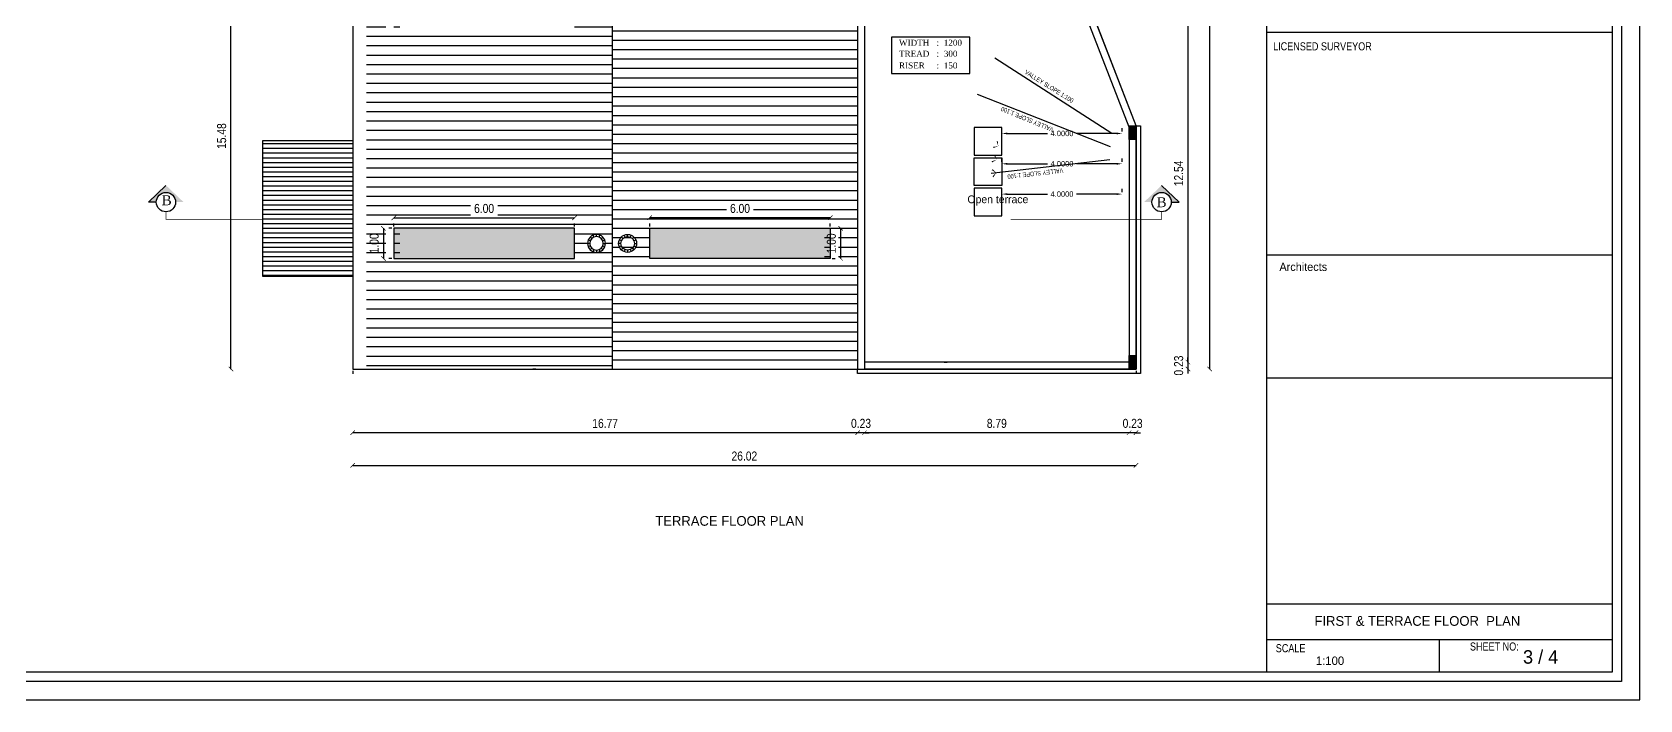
# Model space of a CAD drawing. Header units: metres. Extents: x 1422408 to 2267285, y 4015 to 80428.
# Drawn here: x 2267161.7 to 2267215.1, y 4025.8 to 4047.9 of the extents above; entities that cross this region are included whole.
import ezdxf

# ---------------------------------------------------------------- set-up
doc = ezdxf.new("R2010")
doc.units = ezdxf.units.M
doc.header["$LTSCALE"] = 3.5
doc.header["$MEASUREMENT"] = 0
doc.linetypes.add('DASHDOTX2', pattern=[2, 1, -0.5, 0, -0.5])
doc.linetypes.add('DOT2', pattern=[0.125, 0, -0.125])
doc.layers.get('0').update_dxf_attribs({"linetype": 'CONTINUOUS'})
doc.layers.get('DEFPOINTS').update_dxf_attribs({"linetype": 'CONTINUOUS'})
for name, color, linetype in [('BLK_1_FLR_2_ROOF_AREA', 54, 'CONTINUOUS'), ('BOX', 8, 'CONTINUOUS'), ('centre', 8, 'DASHDOTX2'), ('CLINE', 250, 'DASHDOTX2'), ('COLUMN', 2, 'CONTINUOUS'), ('DIM', 41, 'CONTINUOUS'), ('FURN', 35, 'CONTINUOUS'), ('GD', 12, 'CONTINUOUS'), ('HAT', 15, 'CONTINUOUS'), ('HATCH', 15, 'CONTINUOUS'), ('ID', 3, 'CONTINUOUS'), ('RCCFOUNDATION', 250, 'CONTINUOUS'), ('SOLAR_WATER_HEATER', 1, 'CONTINUOUS'), ('TEXT', 4, 'CONTINUOUS'), ('TEXT1', 7, 'CONTINUOUS'), ('TITLE', 7, 'CONTINUOUS'), ('TURBOVENT', 16, 'CONTINUOUS'), ('WALL', 125, 'CONTINUOUS')]:
    doc.layers.add(name, color=color, linetype=linetype)
doc.styles.add('A', font='arial.ttf', dxfattribs={"width": 0.9, "height": 7.5})
doc.styles.add('DM', font='arial.ttf', dxfattribs={"width": 0.7, "height": 200})
doc.styles.add('GD', font='romantic.ttf')
doc.styles.add('ID', font='GOTHIC.TTF', dxfattribs={"width": 0.85})
doc.styles.add('J2', font='swissel.ttf', dxfattribs={"height": 4.75})
doc.styles.add('RM', font='dutcheb.ttf', dxfattribs={"width": 0.7, "height": 450})
doc.dimstyles.new('1-100-ID', dxfattribs={"dimtxt": 0.3, "dimasz": 0.15, "dimexe": 0.1, "dimexo": 0.06, "dimgap": 0.15, "dimtad": 1, "dimzin": 3, "dimdsep": 46, "dimtxsty": 'ID', "dimblk": 'ARCHTICK', "dimcen": 0, "dimclrd": 252, "dimclre": 252, "dimclrt": 3, "dimadec": 0, "dimazin": 0, "dimtfac": 1, "dimtix": 1, "dimtmove": 2, "dimatfit": 3, "dimldrblk": 'OPEN90', "dimfxl": 0, "dimtolj": 1, "dimtzin": 0, "dimarcsym": 0})
doc.dimstyles.get("Standard").update_dxf_attribs({"dimtxt": 0.18, "dimasz": 0.18, "dimexe": 0.18, "dimexo": 0.0625, "dimgap": 0.09, "dimtad": 0, "dimtih": 1, "dimtoh": 1, "dimdec": 4, "dimzin": 0, "dimdsep": 46, "dimtxsty": 'Standard', "dimcen": 0.09, "dimadec": 0, "dimazin": 0, "dimtfac": 1, "dimtdec": 4, "dimtofl": 0, "dimtmove": 0, "dimatfit": 3, "dimfxl": 1, "dimtolj": 1, "dimtzin": 0, "dimarcsym": 0})

# ---------------------------------------------------------------- blocks, each defined once
blk = doc.blocks.new('_ArchTick')
at = {"color": 0, "linetype": 'ByBlock', "const_width": 0.15}
blk.add_lwpolyline([(-0.5, -0.5), (0.5, 0.5)], dxfattribs=at)
blk = doc.blocks.new('*D284')
at = {"layer": 'DEFPOINTS', "color": 0, "ltscale": 400, "transparency": 16777216}
for p in [(2267168.299, 4052.231), (2267172.573, 4052.231), (2267178.487, 4036.756)]:
    blk.add_point(p, dxfattribs=at)
at = {"layer": 'ID', "color": 252, "linetype": 'DOT2', "lineweight": -2, "ltscale": 400, "transparency": 16777216}
for p, q in [((2267172.513, 4052.231), (2267168.199, 4052.231)), ((2267178.427, 4036.756), (2267168.199, 4036.756))]:
    blk.add_line(p, q, dxfattribs=at)
at = {"layer": 'ID', "color": 252, "lineweight": -2, "ltscale": 400, "transparency": 16777216}
blk.add_line((2267168.299, 4036.756), (2267168.299, 4052.231), dxfattribs=at)
at = {"layer": 'ID', "color": 252, "lineweight": -2, "ltscale": 400, "transparency": 16777216, "xscale": 0.15, "yscale": 0.15, "zscale": 0.15}
for p, rotation in [((2267168.299, 4052.231), 90), ((2267168.299, 4036.756), 270)]:
    blk.add_blockref('_ArchTick', p, dxfattribs=dict(at, rotation=rotation))
at = {"layer": 'ID', "color": 3, "ltscale": 400, "transparency": 16777216, "insert": (2267167.991, 4044.494), "char_height": 0.3, "attachment_point": 5, "rotation": 90, "style": 'ID'}
blk.add_mtext('\\A1;15.48', dxfattribs=at)
blk = doc.blocks.new('_Open90')
at = {"color": 0, "linetype": 'ByBlock', "lineweight": -2}
for p, q in [((0, 0), (-1, 0)), ((-0.5, 0.5), (0, 0)), ((0, 0), (-0.5, -0.5))]:
    blk.add_line(p, q, dxfattribs=at)
blk = doc.blocks.new('*D292')
at = {"layer": 'DEFPOINTS', "color": 0, "ltscale": 400, "transparency": 16777216}
for p in [(2267196.552, 4049.521), (2267191.934, 4036.986), (2267200.087, 4036.986)]:
    blk.add_point(p, dxfattribs=at)
at = {"layer": 'ID', "color": 252, "linetype": 'DOT2', "lineweight": -2, "ltscale": 400, "transparency": 16777216}
for p, q in [((2267196.612, 4049.521), (2267200.187, 4049.521)), ((2267191.994, 4036.986), (2267200.187, 4036.986))]:
    blk.add_line(p, q, dxfattribs=at)
at = {"layer": 'ID', "color": 252, "lineweight": -2, "ltscale": 400, "transparency": 16777216}
blk.add_line((2267200.087, 4049.521), (2267200.087, 4036.986), dxfattribs=at)
at = {"layer": 'ID', "color": 252, "lineweight": -2, "ltscale": 400, "transparency": 16777216, "xscale": 0.15, "yscale": 0.15, "zscale": 0.15}
for p, rotation in [((2267200.087, 4049.521), 90), ((2267200.087, 4036.986), 270)]:
    blk.add_blockref('_ArchTick', p, dxfattribs=dict(at, rotation=rotation))
at = {"layer": 'ID', "color": 3, "ltscale": 400, "transparency": 16777216, "insert": (2267199.78, 4043.254), "char_height": 0.3, "attachment_point": 5, "rotation": 90, "style": 'ID'}
blk.add_mtext('\\A1;12.54', dxfattribs=at)
blk = doc.blocks.new('*D293')
at = {"layer": 'DEFPOINTS', "color": 0, "ltscale": 400, "transparency": 16777216}
for p in [(2267191.934, 4036.986), (2267191.934, 4036.756), (2267200.087, 4036.756)]:
    blk.add_point(p, dxfattribs=at)
at = {"layer": 'ID', "color": 252, "linetype": 'DOT2', "lineweight": -2, "ltscale": 400, "transparency": 16777216}
for p, q in [((2267191.994, 4036.986), (2267200.187, 4036.986)), ((2267191.994, 4036.756), (2267200.187, 4036.756))]:
    blk.add_line(p, q, dxfattribs=at)
at = {"layer": 'ID', "color": 252, "lineweight": -2, "ltscale": 400, "transparency": 16777216}
for p, q in [((2267200.087, 4036.986), (2267200.087, 4037.136)), ((2267200.087, 4036.986), (2267200.087, 4036.756)), ((2267200.087, 4036.756), (2267200.087, 4036.606))]:
    blk.add_line(p, q, dxfattribs=at)
at = {"layer": 'ID', "color": 252, "lineweight": -2, "ltscale": 400, "transparency": 16777216, "xscale": 0.15, "yscale": 0.15, "zscale": 0.15}
for p, rotation in [((2267200.087, 4036.986), 270), ((2267200.087, 4036.756), 90)]:
    blk.add_blockref('_ArchTick', p, dxfattribs=dict(at, rotation=rotation))
at = {"layer": 'ID', "color": 3, "ltscale": 400, "transparency": 16777216, "insert": (2267199.78, 4036.871), "char_height": 0.3, "attachment_point": 5, "rotation": 90, "style": 'ID'}
blk.add_mtext('\\A1;0.23', dxfattribs=at)
blk = doc.blocks.new('*D294')
at = {"layer": 'DEFPOINTS', "color": 0, "ltscale": 400, "transparency": 16777216}
for p in [(2267189.142, 4068.156), (2267200.811, 4068.156), (2267189.142, 4036.756)]:
    blk.add_point(p, dxfattribs=at)
at = {"layer": 'ID', "color": 252, "linetype": 'DOT2', "lineweight": -2, "ltscale": 400, "transparency": 16777216}
for p, q in [((2267189.202, 4068.156), (2267200.911, 4068.156)), ((2267189.202, 4036.756), (2267200.911, 4036.756))]:
    blk.add_line(p, q, dxfattribs=at)
at = {"layer": 'ID', "color": 252, "lineweight": -2, "ltscale": 400, "transparency": 16777216}
blk.add_line((2267200.811, 4036.756), (2267200.811, 4068.156), dxfattribs=at)
at = {"layer": 'ID', "color": 252, "lineweight": -2, "ltscale": 400, "transparency": 16777216, "xscale": 0.15, "yscale": 0.15, "zscale": 0.15}
for p, rotation in [((2267200.811, 4068.156), 90), ((2267200.811, 4036.756), 270)]:
    blk.add_blockref('_ArchTick', p, dxfattribs=dict(at, rotation=rotation))
at = {"layer": 'ID', "color": 3, "ltscale": 400, "transparency": 16777216, "insert": (2267200.503, 4052.456), "char_height": 0.3, "attachment_point": 5, "rotation": 90, "style": 'ID'}
blk.add_mtext('\\A1;31.40', dxfattribs=at)
blk = doc.blocks.new('*D295')
at = {"layer": 'DEFPOINTS', "color": 0, "ltscale": 400, "transparency": 16777216}
for p in [(2267198.134, 4037.206), (2267198.364, 4037.206), (2267198.134, 4034.641)]:
    blk.add_point(p, dxfattribs=at)
at = {"layer": 'ID', "color": 252, "linetype": 'DOT2', "lineweight": -2, "ltscale": 400, "transparency": 16777216}
for p, q in [((2267198.134, 4037.146), (2267198.134, 4034.541)), ((2267198.364, 4037.146), (2267198.364, 4034.541))]:
    blk.add_line(p, q, dxfattribs=at)
at = {"layer": 'ID', "color": 252, "lineweight": -2, "ltscale": 400, "transparency": 16777216}
for p, q in [((2267198.134, 4034.641), (2267197.984, 4034.641)), ((2267198.364, 4034.641), (2267198.134, 4034.641)), ((2267198.364, 4034.641), (2267198.514, 4034.641))]:
    blk.add_line(p, q, dxfattribs=at)
at = {"layer": 'ID', "color": 252, "lineweight": -2, "ltscale": 400, "transparency": 16777216, "xscale": 0.15, "yscale": 0.15, "zscale": 0.15}
blk.add_blockref('_ArchTick', (2267198.134, 4034.641), dxfattribs=at)
at = {"layer": 'ID', "color": 252, "lineweight": -2, "ltscale": 400, "transparency": 16777216, "xscale": 0.15, "yscale": 0.15, "zscale": 0.15, "rotation": 180}
blk.add_blockref('_ArchTick', (2267198.364, 4034.641), dxfattribs=at)
at = {"layer": 'ID', "color": 3, "ltscale": 400, "transparency": 16777216, "insert": (2267198.249, 4034.949), "char_height": 0.3, "attachment_point": 5, "style": 'ID'}
blk.add_mtext('\\A1;0.23', dxfattribs=at)
blk = doc.blocks.new('*D296')
at = {"layer": 'DEFPOINTS', "color": 0, "ltscale": 400, "transparency": 16777216}
for p in [(2267189.343, 4037.544), (2267198.134, 4037.206), (2267189.343, 4034.641)]:
    blk.add_point(p, dxfattribs=at)
at = {"layer": 'ID', "color": 252, "linetype": 'DOT2', "lineweight": -2, "ltscale": 400, "transparency": 16777216}
for p, q in [((2267189.343, 4037.484), (2267189.343, 4034.541)), ((2267198.134, 4037.146), (2267198.134, 4034.541))]:
    blk.add_line(p, q, dxfattribs=at)
at = {"layer": 'ID', "color": 252, "lineweight": -2, "ltscale": 400, "transparency": 16777216}
blk.add_line((2267198.134, 4034.641), (2267189.343, 4034.641), dxfattribs=at)
at = {"layer": 'ID', "color": 252, "lineweight": -2, "ltscale": 400, "transparency": 16777216, "xscale": 0.15, "yscale": 0.15, "zscale": 0.15, "rotation": 180}
blk.add_blockref('_ArchTick', (2267189.343, 4034.641), dxfattribs=at)
at = {"layer": 'ID', "color": 252, "lineweight": -2, "ltscale": 400, "transparency": 16777216, "xscale": 0.15, "yscale": 0.15, "zscale": 0.15}
blk.add_blockref('_ArchTick', (2267198.134, 4034.641), dxfattribs=at)
at = {"layer": 'ID', "color": 3, "ltscale": 400, "transparency": 16777216, "insert": (2267193.738, 4034.949), "char_height": 0.3, "attachment_point": 5, "style": 'ID'}
blk.add_mtext('\\A1;8.79', dxfattribs=at)
blk = doc.blocks.new('*D297')
at = {"layer": 'DEFPOINTS', "color": 0, "ltscale": 400, "transparency": 16777216}
for p in [(2267172.343, 4038.508), (2267189.113, 4037.684), (2267172.343, 4034.641)]:
    blk.add_point(p, dxfattribs=at)
at = {"layer": 'ID', "color": 252, "linetype": 'DOT2', "lineweight": -2, "ltscale": 400, "transparency": 16777216}
for p, q in [((2267172.343, 4038.448), (2267172.343, 4034.541)), ((2267189.113, 4037.624), (2267189.113, 4034.541))]:
    blk.add_line(p, q, dxfattribs=at)
at = {"layer": 'ID', "color": 252, "lineweight": -2, "ltscale": 400, "transparency": 16777216}
blk.add_line((2267189.113, 4034.641), (2267172.343, 4034.641), dxfattribs=at)
at = {"layer": 'ID', "color": 252, "lineweight": -2, "ltscale": 400, "transparency": 16777216, "xscale": 0.15, "yscale": 0.15, "zscale": 0.15, "rotation": 180}
blk.add_blockref('_ArchTick', (2267172.343, 4034.641), dxfattribs=at)
at = {"layer": 'ID', "color": 252, "lineweight": -2, "ltscale": 400, "transparency": 16777216, "xscale": 0.15, "yscale": 0.15, "zscale": 0.15}
blk.add_blockref('_ArchTick', (2267189.113, 4034.641), dxfattribs=at)
at = {"layer": 'ID', "color": 3, "ltscale": 400, "transparency": 16777216, "insert": (2267180.728, 4034.949), "char_height": 0.3, "attachment_point": 5, "style": 'ID'}
blk.add_mtext('\\A1;16.77', dxfattribs=at)
blk = doc.blocks.new('*D262')
at = {"layer": 'DEFPOINTS', "color": 0, "ltscale": 400, "transparency": 16777216}
for p in [(2267189.113, 4037.544), (2267189.343, 4037.544), (2267189.113, 4034.641)]:
    blk.add_point(p, dxfattribs=at)
at = {"layer": 'ID', "color": 252, "linetype": 'DOT2', "lineweight": -2, "ltscale": 400, "transparency": 16777216}
for p, q in [((2267189.113, 4037.484), (2267189.113, 4034.541)), ((2267189.343, 4037.484), (2267189.343, 4034.541))]:
    blk.add_line(p, q, dxfattribs=at)
at = {"layer": 'ID', "color": 252, "lineweight": -2, "ltscale": 400, "transparency": 16777216}
for p, q in [((2267189.113, 4034.641), (2267188.963, 4034.641)), ((2267189.343, 4034.641), (2267189.113, 4034.641)), ((2267189.343, 4034.641), (2267189.493, 4034.641))]:
    blk.add_line(p, q, dxfattribs=at)
at = {"layer": 'ID', "color": 252, "lineweight": -2, "ltscale": 400, "transparency": 16777216, "xscale": 0.15, "yscale": 0.15, "zscale": 0.15}
blk.add_blockref('_ArchTick', (2267189.113, 4034.641), dxfattribs=at)
at = {"layer": 'ID', "color": 252, "lineweight": -2, "ltscale": 400, "transparency": 16777216, "xscale": 0.15, "yscale": 0.15, "zscale": 0.15, "rotation": 180}
blk.add_blockref('_ArchTick', (2267189.343, 4034.641), dxfattribs=at)
at = {"layer": 'ID', "color": 3, "ltscale": 400, "transparency": 16777216, "insert": (2267189.228, 4034.949), "char_height": 0.3, "attachment_point": 5, "style": 'ID'}
blk.add_mtext('\\A1;0.23', dxfattribs=at)
blk = doc.blocks.new('TB1')
at = {"layer": 'CLINE', "color": 233}
for p, q in [((-225, 0), (-298, 0)), ((-159, 159), (-210, 210)), ((0, 225), (0, 298)), ((159, 159), (210, 210)), ((225, 0), (298, 0)), ((-159, -159), (-210, -210)), ((0, -225), (0, -298)), ((159, -159), (210, -210))]:
    blk.add_line(p, q, dxfattribs=at)
at = {"layer": 'CLINE', "color": 250}
for p, q in [((-208, 86), (-275, 114)), ((-86, 208), (-114, 275)), ((86, 208), (114, 275)), ((208, 86), (275, 114)), ((-208, -86), (-275, -114)), ((-86, -208), (-114, -275)), ((86, -208), (114, -275)), ((208, -86), (275, -114))]:
    blk.add_line(p, q, dxfattribs=at)
at = {"layer": 'CLINE', "color": 233, "linetype": 'ByBlock', "ltscale": 0.25}
blk.add_circle((0, 0), 298, dxfattribs=at)
at = {"layer": 'WALL', "color": 252}
blk.add_circle((0, 0), 225, dxfattribs=at)
blk = doc.blocks.new('*D269')
at = {"layer": 'DEFPOINTS', "color": 0, "transparency": 16777216}
for p in [(2267173.708, 4041.43), (2267173.365, 4040.43), (2267173.708, 4040.43)]:
    blk.add_point(p, dxfattribs=at)
at = {"layer": 'GD', "color": 252, "linetype": 'DOT2', "lineweight": -2, "transparency": 16777216}
for p, q in [((2267173.648, 4041.43), (2267173.265, 4041.43)), ((2267173.648, 4040.43), (2267173.265, 4040.43))]:
    blk.add_line(p, q, dxfattribs=at)
at = {"layer": 'GD', "color": 252, "lineweight": -2, "transparency": 16777216}
blk.add_line((2267173.365, 4041.43), (2267173.365, 4040.43), dxfattribs=at)
at = {"layer": 'GD', "color": 252, "lineweight": -2, "transparency": 16777216, "xscale": 0.15, "yscale": 0.15, "zscale": 0.15}
for p, rotation in [((2267173.365, 4041.43), 90), ((2267173.365, 4040.43), 270)]:
    blk.add_blockref('_ArchTick', p, dxfattribs=dict(at, rotation=rotation))
at = {"layer": 'GD', "color": 3, "transparency": 16777216, "insert": (2267173.058, 4040.93), "char_height": 0.3, "attachment_point": 5, "rotation": 90, "style": 'ID'}
blk.add_mtext('\\A1;1.00', dxfattribs=at)
blk = doc.blocks.new('*D270')
at = {"layer": 'DEFPOINTS', "color": 0, "transparency": 16777216}
for p in [(2267179.708, 4041.781), (2267173.708, 4041.43), (2267179.708, 4041.43)]:
    blk.add_point(p, dxfattribs=at)
at = {"layer": 'GD', "color": 252, "linetype": 'DOT2', "lineweight": -2, "transparency": 16777216}
for p, q in [((2267173.708, 4041.49), (2267173.708, 4041.881)), ((2267179.708, 4041.49), (2267179.708, 4041.881))]:
    blk.add_line(p, q, dxfattribs=at)
at = {"layer": 'GD', "color": 252, "lineweight": -2, "transparency": 16777216}
blk.add_line((2267173.708, 4041.781), (2267179.708, 4041.781), dxfattribs=at)
at = {"layer": 'GD', "color": 252, "lineweight": -2, "transparency": 16777216, "xscale": 0.15, "yscale": 0.15, "zscale": 0.15, "rotation": 180}
blk.add_blockref('_ArchTick', (2267173.708, 4041.781), dxfattribs=at)
at = {"layer": 'GD', "color": 252, "lineweight": -2, "transparency": 16777216, "xscale": 0.15, "yscale": 0.15, "zscale": 0.15}
blk.add_blockref('_ArchTick', (2267179.708, 4041.781), dxfattribs=at)
at = {"layer": 'GD', "color": 3, "transparency": 16777216, "insert": (2267176.708, 4042.088), "char_height": 0.3, "attachment_point": 5, "style": 'ID'}
blk.add_mtext('\\A1;6.00', dxfattribs=at)
blk = doc.blocks.new('*D276')
at = {"layer": 'DEFPOINTS', "color": 0, "transparency": 16777216}
for p in [(2267188.208, 4041.43), (2267188.208, 4040.43), (2267188.55, 4040.43)]:
    blk.add_point(p, dxfattribs=at)
at = {"layer": 'GD', "color": 252, "linetype": 'DOT2', "lineweight": -2, "transparency": 16777216}
for p, q in [((2267188.268, 4041.43), (2267188.65, 4041.43)), ((2267188.268, 4040.43), (2267188.65, 4040.43))]:
    blk.add_line(p, q, dxfattribs=at)
at = {"layer": 'GD', "color": 252, "lineweight": -2, "transparency": 16777216}
blk.add_line((2267188.55, 4041.43), (2267188.55, 4040.43), dxfattribs=at)
at = {"layer": 'GD', "color": 252, "lineweight": -2, "transparency": 16777216, "xscale": 0.15, "yscale": 0.15, "zscale": 0.15}
for p, rotation in [((2267188.55, 4041.43), 90), ((2267188.55, 4040.43), 270)]:
    blk.add_blockref('_ArchTick', p, dxfattribs=dict(at, rotation=rotation))
at = {"layer": 'GD', "color": 3, "transparency": 16777216, "insert": (2267188.243, 4040.93), "char_height": 0.3, "attachment_point": 5, "rotation": 90, "style": 'ID'}
blk.add_mtext('\\A1;1.00', dxfattribs=at)
blk = doc.blocks.new('*D277')
at = {"layer": 'DEFPOINTS', "color": 0, "transparency": 16777216}
for p in [(2267182.208, 4041.781), (2267182.208, 4041.43), (2267188.208, 4041.43)]:
    blk.add_point(p, dxfattribs=at)
at = {"layer": 'GD', "color": 252, "linetype": 'DOT2', "lineweight": -2, "transparency": 16777216}
for p, q in [((2267182.208, 4041.49), (2267182.208, 4041.881)), ((2267188.208, 4041.49), (2267188.208, 4041.881))]:
    blk.add_line(p, q, dxfattribs=at)
at = {"layer": 'GD', "color": 252, "lineweight": -2, "transparency": 16777216}
blk.add_line((2267188.208, 4041.781), (2267182.208, 4041.781), dxfattribs=at)
at = {"layer": 'GD', "color": 252, "lineweight": -2, "transparency": 16777216, "xscale": 0.15, "yscale": 0.15, "zscale": 0.15, "rotation": 180}
blk.add_blockref('_ArchTick', (2267182.208, 4041.781), dxfattribs=at)
at = {"layer": 'GD', "color": 252, "lineweight": -2, "transparency": 16777216, "xscale": 0.15, "yscale": 0.15, "zscale": 0.15}
blk.add_blockref('_ArchTick', (2267188.208, 4041.781), dxfattribs=at)
at = {"layer": 'GD', "color": 3, "transparency": 16777216, "insert": (2267185.208, 4042.088), "char_height": 0.3, "attachment_point": 5, "style": 'ID'}
blk.add_mtext('\\A1;6.00', dxfattribs=at)
blk = doc.blocks.new('ARROW2')
at = {"layer": 'FURN'}
for points in [[(0, 0, 0, 1.41, 0), (-4, 4, 1.41, 1.41, 0)], [(0, 0, 0, 1.41, 0), (4, 4, 1.41, 1.41, 0)]]:
    blk.add_lwpolyline(points, format="xyseb", dxfattribs=at)
blk = doc.blocks.new('*D172')
at = {"layer": 'DEFPOINTS', "color": 0, "ltscale": 400, "transparency": 16777216}
for p in [(2267172.343, 4036.756), (2267198.364, 4036.756), (2267198.364, 4033.556)]:
    blk.add_point(p, dxfattribs=at)
at = {"layer": 'ID', "color": 252, "linetype": 'DOT2', "lineweight": -2, "ltscale": 400, "transparency": 16777216}
for p, q in [((2267172.343, 4036.696), (2267172.343, 4033.456)), ((2267198.364, 4036.696), (2267198.364, 4033.456))]:
    blk.add_line(p, q, dxfattribs=at)
at = {"layer": 'ID', "color": 252, "lineweight": -2, "ltscale": 400, "transparency": 16777216}
blk.add_line((2267172.343, 4033.556), (2267198.364, 4033.556), dxfattribs=at)
at = {"layer": 'ID', "color": 252, "lineweight": -2, "ltscale": 400, "transparency": 16777216, "xscale": 0.15, "yscale": 0.15, "zscale": 0.15, "rotation": 180}
blk.add_blockref('_ArchTick', (2267172.343, 4033.556), dxfattribs=at)
at = {"layer": 'ID', "color": 252, "lineweight": -2, "ltscale": 400, "transparency": 16777216, "xscale": 0.15, "yscale": 0.15, "zscale": 0.15}
blk.add_blockref('_ArchTick', (2267198.364, 4033.556), dxfattribs=at)
at = {"layer": 'ID', "color": 3, "ltscale": 400, "transparency": 16777216, "insert": (2267185.353, 4033.863), "char_height": 0.3, "attachment_point": 5, "style": 'ID'}
blk.add_mtext('\\A1;26.02', dxfattribs=at)
blk = doc.blocks.new('*D303')
at = {"layer": 'DEFPOINTS', "color": 0, "transparency": 16777216}
for p in [(2267193.904, 4044.581), (2267197.904, 4044.581), (2267197.904, 4044.581)]:
    blk.add_point(p, dxfattribs=at)
at = {"layer": 'SOLAR_WATER_HEATER', "color": 0, "lineweight": -2, "transparency": 16777216}
for p, q in [((2267193.904, 4044.643), (2267193.904, 4044.761)), ((2267197.904, 4044.643), (2267197.904, 4044.761)), ((2267194.084, 4044.581), (2267195.424, 4044.581)), ((2267197.724, 4044.581), (2267196.384, 4044.581))]:
    blk.add_line(p, q, dxfattribs=at)
at = {"layer": 'SOLAR_WATER_HEATER', "color": 0, "transparency": 16777216}
for points in [[(2267194.084, 4044.611), (2267194.084, 4044.551), (2267193.904, 4044.581)], [(2267197.724, 4044.611), (2267197.724, 4044.551), (2267197.904, 4044.581)]]:
    blk.add_solid(points, dxfattribs=at)
at = {"layer": 'SOLAR_WATER_HEATER', "color": 0, "transparency": 16777216, "insert": (2267195.904, 4044.581), "char_height": 0.18, "attachment_point": 5}
blk.add_mtext('\\A1;4.0000', dxfattribs=at)
blk = doc.blocks.new('*D304')
at = {"layer": 'DEFPOINTS', "color": 0, "transparency": 16777216}
for p in [(2267193.904, 4043.574), (2267197.904, 4043.574), (2267197.904, 4043.574)]:
    blk.add_point(p, dxfattribs=at)
at = {"layer": 'SOLAR_WATER_HEATER', "color": 0, "lineweight": -2, "transparency": 16777216}
for p, q in [((2267193.904, 4043.636), (2267193.904, 4043.754)), ((2267197.904, 4043.636), (2267197.904, 4043.754)), ((2267194.084, 4043.574), (2267195.424, 4043.574)), ((2267197.724, 4043.574), (2267196.384, 4043.574))]:
    blk.add_line(p, q, dxfattribs=at)
at = {"layer": 'SOLAR_WATER_HEATER', "color": 0, "transparency": 16777216}
for points in [[(2267194.084, 4043.604), (2267194.084, 4043.544), (2267193.904, 4043.574)], [(2267197.724, 4043.604), (2267197.724, 4043.544), (2267197.904, 4043.574)]]:
    blk.add_solid(points, dxfattribs=at)
at = {"layer": 'SOLAR_WATER_HEATER', "color": 0, "transparency": 16777216, "insert": (2267195.904, 4043.574), "char_height": 0.18, "attachment_point": 5}
blk.add_mtext('\\A1;4.0000', dxfattribs=at)
blk = doc.blocks.new('*D305')
at = {"layer": 'DEFPOINTS', "color": 0, "transparency": 16777216}
for p in [(2267193.904, 4042.567), (2267197.904, 4042.567), (2267197.904, 4042.567)]:
    blk.add_point(p, dxfattribs=at)
at = {"layer": 'SOLAR_WATER_HEATER', "color": 0, "lineweight": -2, "transparency": 16777216}
for p, q in [((2267193.904, 4042.63), (2267193.904, 4042.747)), ((2267194.084, 4042.567), (2267195.424, 4042.567)), ((2267197.724, 4042.567), (2267196.384, 4042.567)), ((2267197.904, 4042.63), (2267197.904, 4042.747))]:
    blk.add_line(p, q, dxfattribs=at)
at = {"layer": 'SOLAR_WATER_HEATER', "color": 0, "transparency": 16777216}
for points in [[(2267194.084, 4042.597), (2267194.084, 4042.537), (2267193.904, 4042.567)], [(2267197.724, 4042.597), (2267197.724, 4042.537), (2267197.904, 4042.567)]]:
    blk.add_solid(points, dxfattribs=at)
at = {"layer": 'SOLAR_WATER_HEATER', "color": 0, "transparency": 16777216, "insert": (2267195.904, 4042.567), "char_height": 0.18, "attachment_point": 5}
blk.add_mtext('\\A1;4.0000', dxfattribs=at)

msp = doc.modelspace()

# ---------------------------------------------------------------- hatches: boundary and pattern name
at = {"layer": 'COLUMN', "ltscale": 400}
h = msp.add_hatch(color=254, dxfattribs=at)
h.dxf.hatch_style = 1
h.paths.add_polyline_path([(2267198.36356, 4044.38112), (2267198.13356, 4044.38112), (2267198.13356, 4044.83112), (2267198.36356, 4044.83112)])
h = msp.add_hatch(color=254, dxfattribs=at)
h.dxf.hatch_style = 1
h.paths.add_polyline_path([(2267198.36356, 4036.75644), (2267198.13356, 4036.75644), (2267198.13356, 4037.20644), (2267198.36356, 4037.20644)])
at = {"layer": 'DIM'}
for points in [[(2267166.46114, 4042.3012, 0.41421356), (2267166.14032, 4042.62202, 0.41421356), (2267165.8195, 4042.3012), (2267165.5566, 4042.3012), (2267166.14032, 4042.85721), (2267166.72404, 4042.3012)], [(2267198.89295, 4042.3012, -0.41421356), (2267199.21377, 4042.62202, -0.41421356), (2267199.53459, 4042.3012), (2267199.79749, 4042.3012), (2267199.21377, 4042.85721), (2267198.63005, 4042.3012)]]:
    msp.add_hatch(color=2, dxfattribs=at).paths.add_polyline_path(points)
at = {"layer": 'HATCH', "ltscale": 25}
h = msp.add_hatch(dxfattribs=at)
h.set_pattern_fill('ANSI31', color=250, scale=2.5, angle=135, style=0)
h.set_pattern_definition([(180, (2265990.9992, 3969.55805), (-1e-16, -0.3125), [])])
h.paths.add_polyline_path([(2267188.20792, 4056.88112), (2267188.20792, 4055.88112), (2267182.20792, 4055.88112), (2267182.20792, 4056.88112)], flags=16)
h.paths.add_polyline_path([(2267182.20792, 4063.48212), (2267182.20792, 4064.48212), (2267188.20792, 4064.48212), (2267188.20792, 4063.48212)], flags=16)
edge = h.paths.add_edge_path(flags=16)
edge.add_arc((2267181.47521, 4056.38112), 0.29766, 0, 360)
edge = h.paths.add_edge_path(flags=16)
edge.add_arc((2267181.47521, 4056.38112), 0.225, 0, 360)
edge = h.paths.add_edge_path(flags=16)
edge.add_arc((2267181.47521, 4063.98212), 0.29766, 0, 360)
edge = h.paths.add_edge_path(flags=16)
edge.add_arc((2267181.47521, 4063.98212), 0.225, 0, 360)
h.paths.add_polyline_path([(2267188.20792, 4049.03112), (2267188.20792, 4048.03112), (2267182.20792, 4048.03112), (2267182.20792, 4049.03112)], flags=16)
edge = h.paths.add_edge_path(flags=16)
edge.add_arc((2267181.47521, 4048.53112), 0.29766, 0, 360)
edge = h.paths.add_edge_path(flags=16)
edge.add_arc((2267181.47521, 4048.53112), 0.225, 0, 360)
h.paths.add_polyline_path([(2267188.20792, 4041.43012), (2267188.20792, 4040.43012), (2267182.20792, 4040.43012), (2267182.20792, 4041.43012)], flags=16)
edge = h.paths.add_edge_path(flags=16)
edge.add_arc((2267181.47521, 4040.93012), 0.29766, 0, 360)
edge = h.paths.add_edge_path(flags=16)
edge.add_arc((2267181.47521, 4040.93012), 0.225, 0, 360)
h.paths.add_polyline_path([(2267188.99965, 4054.50408), (2267189.11292, 4054.50408), (2267189.11292, 4054.19402), (2267188.99965, 4054.19402)], flags=16)
h.paths.add_polyline_path([(2267188.01037, 4040.49256), (2267188.01037, 4041.36769), (2267188.47546, 4041.36769), (2267188.47546, 4040.49256)], flags=16)
h.paths.add_polyline_path([(2267184.7571, 4042.32094), (2267185.65875, 4042.32094), (2267185.65875, 4041.85585), (2267184.7571, 4041.85585)], flags=16)
h.paths.add_polyline_path([(2267188.01037, 4048.09356), (2267188.01037, 4048.96869), (2267188.47546, 4048.96869), (2267188.47546, 4048.09356)], flags=16)
h.paths.add_polyline_path([(2267184.7571, 4049.92194), (2267185.65875, 4049.92194), (2267185.65875, 4049.45685), (2267184.7571, 4049.45685)], flags=16)
h.paths.add_polyline_path([(2267188.01037, 4055.94356), (2267188.01037, 4056.81869), (2267188.47546, 4056.81869), (2267188.47546, 4055.94356)], flags=16)
h.paths.add_polyline_path([(2267184.7571, 4057.77194), (2267185.65875, 4057.77194), (2267185.65875, 4057.30685), (2267184.7571, 4057.30685)], flags=16)
h.paths.add_polyline_path([(2267188.01037, 4063.54456), (2267188.01037, 4064.41969), (2267188.47546, 4064.41969), (2267188.47546, 4063.54456)], flags=16)
h.paths.add_polyline_path([(2267184.7571, 4065.37294), (2267185.65875, 4065.37294), (2267185.65875, 4064.90785), (2267184.7571, 4064.90785)], flags=16)
h.paths.add_polyline_path([(2267189.11292, 4036.75612), (2267189.11292, 4056.71112), (2267189.34292, 4056.71112), (2267189.34292, 4068.15612), (2267180.95792, 4068.15612), (2267180.95792, 4036.75612)])
h = msp.add_hatch(dxfattribs=at)
h.set_pattern_fill('ANSI31', color=250, scale=2.5, angle=135)
h.set_pattern_definition([(180, (0, 0), (-1e-16, -0.3125), [])])
h.paths.add_polyline_path([(2267172.57292, 4060.02987), (2267180.95792, 4060.02987), (2267180.95792, 4036.75612), (2267172.80292, 4036.75612), (2267172.80292, 4049.52112), (2267172.80292, 4052.68112), (2267172.57292, 4052.68112)])
h.paths.add_polyline_path([(2267173.70792, 4056.88112), (2267173.70792, 4055.88112), (2267179.70792, 4055.88112), (2267179.70792, 4056.88112)], flags=16)
edge = h.paths.add_edge_path(flags=16)
edge.add_arc((2267180.44064, 4056.38112), 0.29766, 180, 360)
edge.add_arc((2267180.44064, 4056.38112), 0.29766, 0, 180)
edge = h.paths.add_edge_path(flags=0)
edge.add_arc((2267180.44064, 4056.38112), 0.225, 180, 360)
edge.add_arc((2267180.44064, 4056.38112), 0.225, 0, 180)
h.paths.add_polyline_path([(2267173.70792, 4049.03112), (2267173.70792, 4048.03112), (2267179.70792, 4048.03112), (2267179.70792, 4049.03112)], flags=16)
edge = h.paths.add_edge_path(flags=16)
edge.add_arc((2267180.44064, 4048.53112), 0.29766, 180, 360)
edge.add_arc((2267180.44064, 4048.53112), 0.29766, 0, 180)
edge = h.paths.add_edge_path(flags=0)
edge.add_arc((2267180.44064, 4048.53112), 0.225, 180, 360)
edge.add_arc((2267180.44064, 4048.53112), 0.225, 0, 180)
h.paths.add_polyline_path([(2267173.70792, 4041.43012), (2267173.70792, 4040.43012), (2267179.70792, 4040.43012), (2267179.70792, 4041.43012)], flags=16)
edge = h.paths.add_edge_path(flags=16)
edge.add_arc((2267180.44064, 4040.93012), 0.29766, 180, 360)
edge.add_arc((2267180.44064, 4040.93012), 0.29766, 0, 180)
edge = h.paths.add_edge_path(flags=0)
edge.add_arc((2267180.44064, 4040.93012), 0.225, 180, 360)
edge.add_arc((2267180.44064, 4040.93012), 0.225, 0, 180)
h.paths.add_polyline_path([(2267172.91619, 4054.50408), (2267172.45965, 4054.50408), (2267172.45965, 4054.19402), (2267172.91619, 4054.19402)])
h.paths.add_polyline_path([(2267173.90548, 4040.49256), (2267173.90548, 4041.36769), (2267173.44038, 4041.36769), (2267173.44038, 4040.49256)], flags=16)
h.paths.add_polyline_path([(2267177.15875, 4042.32094), (2267176.2571, 4042.32094), (2267176.2571, 4041.85585), (2267177.15875, 4041.85585)], flags=16)
h.paths.add_polyline_path([(2267173.90548, 4048.09356), (2267173.90548, 4048.96869), (2267173.44038, 4048.96869), (2267173.44038, 4048.09356)], flags=16)
h.paths.add_polyline_path([(2267177.15875, 4049.92194), (2267176.2571, 4049.92194), (2267176.2571, 4049.45685), (2267177.15875, 4049.45685)], flags=16)
h.paths.add_polyline_path([(2267173.90548, 4055.94356), (2267173.90548, 4056.81869), (2267173.44038, 4056.81869), (2267173.44038, 4055.94356)], flags=16)
h.paths.add_polyline_path([(2267177.15875, 4057.77194), (2267176.2571, 4057.77194), (2267176.2571, 4057.30685), (2267177.15875, 4057.30685)], flags=16)
h = msp.add_hatch(dxfattribs=at)
h.set_pattern_fill('ANSI31', color=250, scale=1.25, angle=135, style=0)
h.set_pattern_definition([(180, (2266038.2313, 3969.55805), (0, -0.15625), [])])
h.paths.add_polyline_path([(2267172.34292, 4044.33614), (2267169.34292, 4044.33614), (2267169.34292, 4039.83614), (2267172.34292, 4039.83614)])
at = {"layer": 'WALL', "ltscale": 400}
h = msp.add_hatch(dxfattribs=at)
h.set_pattern_fill('DOTS', color=1, scale=0.9, style=0)
h.set_pattern_definition([(0, (2265990.9992, 3946.50605), (0.028125, 0.05625), [0, -0.05625])])
h.paths.add_polyline_path([(2267179.70792, 4041.43012), (2267173.70792, 4041.43012), (2267173.70792, 4040.43012), (2267179.70792, 4040.43012)])
h = msp.add_hatch(dxfattribs=at)
h.set_pattern_fill('DOTS', color=1, scale=0.9, style=0)
h.set_pattern_definition([(180, (2268370.91664, 3946.50605), (-0.028125, 0.05625), [0, -0.05625])])
h.paths.add_polyline_path([(2267182.20792, 4041.43012), (2267188.20792, 4041.43012), (2267188.20792, 4040.43012), (2267182.20792, 4040.43012)])

# ---------------------------------------------------------------- linework, layer by layer
at = {"layer": 'BLK_1_FLR_2_ROOF_AREA'}
msp.add_lwpolyline([(2267172.34292, 4036.75644), (2267198.36356, 4036.75644), (2267198.36356, 4044.83112), (2267194.5414, 4054.71144), (2267189.34292, 4054.71144), (2267189.34859, 4068.15644), (2267164.34292, 4068.15644), (2267164.34292, 4056.95973), (2267166.18373, 4052.23144), (2267172.34292, 4052.23144)], close=True, dxfattribs=at)
at = {"layer": 'BOX'}
msp.add_lwpolyline([(2267190.23482, 4046.57373), (2267192.84383, 4046.57373), (2267192.84383, 4047.77976), (2267190.23482, 4047.77976)], close=True, dxfattribs=at)
at = {"layer": 'centre', "color": 2, "ltscale": 0.125, "const_width": 0.02}
for points in [[(2267166.14032, 4041.98038), (2267166.14032, 4041.73261), (2267171.15691, 4041.73261), (2267171.15691, 4041.73261)], [(2267199.21377, 4041.98038), (2267199.21377, 4041.73261), (2267194.19718, 4041.73261), (2267194.19718, 4041.73261)]]:
    msp.add_lwpolyline(points, dxfattribs=at)
at = {"layer": 'COLUMN', "ltscale": 400}
for points in [[(2267198.13356, 4044.83112), (2267198.36356, 4044.83112), (2267198.36356, 4044.38112), (2267198.13356, 4044.38112)], [(2267198.13356, 4037.20644), (2267198.36356, 4037.20644), (2267198.36356, 4036.75644), (2267198.13356, 4036.75644)]]:
    msp.add_lwpolyline(points, close=True, dxfattribs=at)
at = {"layer": 'DIM', "color": 8}
for p, q in [((2267193.6751, 4047.09261), (2267197.55754, 4044.5962)), ((2267193.09031, 4045.88973), (2267197.5006, 4044.14869)), ((2267193.5494, 4043.26585), (2267197.48703, 4043.71527))]:
    msp.add_line(p, q, dxfattribs=at)
at = {"layer": 'DIM', "color": 2}
for p, q in [((2267166.14032, 4042.85721), (2267165.55813, 4042.3012)), ((2267199.21377, 4042.85721), (2267199.79596, 4042.3012)), ((2267165.8195, 4042.3012), (2267165.55813, 4042.3012)), ((2267199.53459, 4042.3012), (2267199.79596, 4042.3012))]:
    msp.add_line(p, q, dxfattribs=at)
for centre in [(2267166.14032, 4042.3012), (2267199.21377, 4042.3012)]:
    msp.add_circle(centre, 0.32082, dxfattribs=at)
at = {"layer": 'HAT'}
msp.add_lwpolyline([(2267215.09777, 4082.19618), (2267117.75233, 4082.19618), (2267117.75233, 4025.76618), (2267215.09777, 4025.76618)], close=True, dxfattribs=at)
at = {"layer": 'HATCH', "color": 250, "ltscale": 25}
msp.add_lwpolyline([(2267172.34292, 4044.33614), (2267169.34292, 4044.33614), (2267169.34292, 4039.83614), (2267172.34292, 4039.83614)], dxfattribs=at)
at = {"layer": 'RCCFOUNDATION'}
for points in [[(2267173.70792, 4040.43012), (2267179.70792, 4040.43012), (2267179.70792, 4041.43012), (2267173.70792, 4041.43012)], [(2267188.20792, 4040.43012), (2267182.20792, 4040.43012), (2267182.20792, 4041.43012), (2267188.20792, 4041.43012)]]:
    msp.add_lwpolyline(points, close=True, dxfattribs=at)
at = {"layer": 'SOLAR_WATER_HEATER', "color": 1}
for points in [[(2267192.98356, 4043.8571), (2267193.90356, 4043.8571), (2267193.90356, 4044.7771), (2267192.98356, 4044.7771)], [(2267193.90356, 4042.85035), (2267192.98356, 4042.85035), (2267192.98356, 4043.77035), (2267193.90356, 4043.77035)], [(2267192.98356, 4041.84361), (2267193.90356, 4041.84361), (2267193.90356, 4042.76361), (2267192.98356, 4042.76361)]]:
    msp.add_lwpolyline(points, close=True, dxfattribs=at)
at = {"layer": 'TITLE', "color": 0}
for p, q in [((2267202.69105, 4081.27654), (2267202.69105, 4026.68583)), ((2267202.69105, 4081.27654), (2267202.69105, 4026.68583)), ((2267202.69105, 4055.62142), (2267202.69105, 4026.68583)), ((2267202.69105, 4047.94573), (2267214.17812, 4047.94573)), ((2267202.69105, 4040.55449), (2267214.17812, 4040.55449)), ((2267202.69105, 4036.46525), (2267214.17812, 4036.46525))]:
    msp.add_line(p, q, dxfattribs=at)
at = {"layer": 'TITLE', "color": 9}
for p, q in [((2267202.69105, 4028.95313), (2267214.17812, 4028.95313)), ((2267202.69105, 4027.76686), (2267214.17812, 4027.76686)), ((2267208.43459, 4027.76686), (2267208.43459, 4026.68583))]:
    msp.add_line(p, q, dxfattribs=at)
at = {"layer": 'TITLE', "color": 0}
for points in [[(2267118.36543, 4081.58309), (2267214.48467, 4081.58309), (2267214.48467, 4026.37928), (2267118.36543, 4026.37928)], [(2267118.67197, 4081.27654), (2267214.17812, 4081.27654), (2267214.17812, 4026.68583), (2267118.67197, 4026.68583)]]:
    msp.add_lwpolyline(points, close=True, dxfattribs=at)
at = {"layer": 'WALL', "ltscale": 400}
for p, q in [((2267180.95792, 4068.15612), (2267180.95792, 4036.75612)), ((2267172.34292, 4052.23112), (2267172.34292, 4036.75612)), ((2267172.34292, 4036.75612), (2267189.34292, 4036.75612)), ((2267172.34292, 4036.75612), (2267189.34292, 4036.75612)), ((2267191.34292, 4036.75619), (2267191.34292, 4036.75612))]:
    msp.add_line(p, q, dxfattribs=at)
at = {"layer": 'WALL', "color": 251, "ltscale": 400}
for p, q in [((2267189.11292, 4049.52112), (2267189.11292, 4036.75612)), ((2267189.34292, 4049.52112), (2267189.34292, 4036.75612)), ((2267198.13356, 4044.78794), (2267196.30561, 4049.52112)), ((2267198.36356, 4044.83112), (2267196.55217, 4049.52112)), ((2267198.13356, 4044.78794), (2267198.13356, 4036.98643)), ((2267198.36356, 4044.83112), (2267198.36356, 4036.75644)), ((2267198.13356, 4036.98643), (2267189.34292, 4036.98612)), ((2267198.36356, 4036.75644), (2267189.34292, 4036.75612))]:
    msp.add_line(p, q, dxfattribs=at)
msp.add_lwpolyline([(2267198.36356, 4044.83081), (2267198.51356, 4044.83081), (2267198.51356, 4036.60645), (2267189.11292, 4036.60612), (2267189.11292, 4036.75612)], dxfattribs=at)

# ---------------------------------------------------------------- block references
at = {"layer": 'DIM', "yscale": 0.0299999999990012, "zscale": 0.03}
for p, xscale, rotation in [((2267193.78754, 4044.15503), 0.030000000007496, 57.25894908296813), ((2267193.7306, 4043.70752), 0.0299999999947171, 68.45751642118641), ((2267193.71703, 4043.2741), 0.0299999999974574, 96.5111531323423)]:
    msp.add_blockref('ARROW2', p, dxfattribs=dict(at, xscale=xscale, rotation=rotation))
at = {"layer": 'TURBOVENT', "yscale": 0.001, "zscale": 0.001}
for p, xscale, rotation in [((2267180.44064, 4040.93012), -0.001, 270), ((2267181.47521, 4040.93012), 0.001, 90)]:
    msp.add_blockref('TB1', p, dxfattribs=dict(at, xscale=xscale, rotation=rotation))

# ---------------------------------------------------------------- texts
at = {"color": 3, "char_height": 0.33, "attachment_point": 5, "style": 'GD'}
for insert in [(2267166.1638, 4042.36143), (2267199.21149, 4042.29707)]:
    msp.add_mtext('{\\C6;B}', dxfattribs=dict(at, insert=insert))
at = {"layer": 'DIM', "style": 'DM', "width": 0.7}
for rotation, p in [(327.940063, (2267194.64808, 4046.57596)), (157.480801, (2267195.63546, 4044.7648)), (186.511153, (2267195.93561, 4043.42932))]:
    msp.add_text('VALLEY SLOPE 1:100', height=0.15, rotation=rotation, dxfattribs=at).set_placement(p)
at = {"layer": 'TEXT', "style": 'RM'}
for s, p in [('WIDTH', (2267190.49003, 4047.49527)), (':', (2267191.73357, 4047.49527)), ('1200', (2267191.9774, 4047.49527)), ('TREAD', (2267190.49003, 4047.12981)), ('RISER', (2267190.49003, 4046.73998)), (':', (2267191.73357, 4047.12981)), (':', (2267191.73357, 4046.73998)), ('300', (2267191.9774, 4047.12981)), ('150', (2267191.9774, 4046.73998))]:
    msp.add_text(s, height=0.2, dxfattribs=at).set_placement(p)
at = {"layer": 'TEXT1', "style": 'J2', "width": 0.96}
for s, height, p in [('Open terrace', 0.2584592, (2267192.76262, 4042.26494)), ('TERRACE FLOOR PLAN', 0.323074, (2267182.39397, 4031.54904)), ('FIRST & TERRACE FLOOR  PLAN', 0.323074, (2267204.28919, 4028.22568))]:
    msp.add_text(s, height=height, dxfattribs=at).set_placement(p)
at = {"layer": 'TITLE', "color": 3, "style": 'A'}
for s, height, width, p in [('LICENSED SURVEYOR', 0.2692283, 0.8, (2267202.91678, 4047.34129)), ('Architects', 0.269228, 0.96, (2267203.12643, 4040.01619)), ('SCALE', 0.269228, 0.8, (2267203.00391, 4027.34752)), ('SHEET NO: ', 0.269228, 0.8, (2267209.45428, 4027.40483))]:
    msp.add_text(s, height=height, dxfattribs=dict(at, width=width)).set_placement(p)
at = {"layer": 'TITLE', "color": 2, "style": 'A', "width": 0.96}
for s, height, p in [('1:100', 0.280446, (2267204.33599, 4026.9259)), ('3 / 4', 0.448714, (2267211.21734, 4026.96751))]:
    msp.add_text(s, height=height, dxfattribs=at).set_placement(p)

# ---------------------------------------------------------------- dimensions: what is measured, and where the dimension line sits
at = {"layer": 'GD'}
dim = msp.add_linear_dim(base=(2267179.70792, 4041.78085), p1=(2267173.70792, 4041.43012), p2=(2267179.70792, 4041.43012), dimstyle='1-100-ID', dxfattribs=at)
dim.commit()
dim.dimension.update_dxf_attribs({"geometry": '*D270', "text_midpoint": (2267176.70792, 4042.08839)})
for base, p1, p2, angle, picture, middle in [((2267182.20792, 4041.78085), (2267188.20792, 4041.43012), (2267182.20792, 4041.43012), 180, '*D277', (2267185.20792, 4042.08839)), ((2267173.36538, 4040.43012), (2267173.70792, 4041.43012), (2267173.70792, 4040.43012), 90, '*D269', (2267173.05784, 4040.93012)), ((2267188.55046, 4040.43012), (2267188.20792, 4041.43012), (2267188.20792, 4040.43012), 90, '*D276', (2267188.24291, 4040.93012))]:
    dim = msp.add_linear_dim(base=base, p1=p1, p2=p2, angle=angle, dimstyle='1-100-ID', dxfattribs=at)
    dim.commit()
    dim.dimension.update_dxf_attribs({"geometry": picture, "text_midpoint": middle})
at = {"layer": 'ID', "ltscale": 400}
for base, p1, p2, angle, picture, middle in [((2267200.81076, 4068.15612), (2267189.14184, 4036.75612), (2267189.14184, 4068.15612), 270, '*D294', (2267200.50321, 4052.45612)), ((2267168.2985794139, 4052.2311231764), (2267178.4868363901, 4036.7561231764), (2267172.5729215639, 4052.2311231764), 270, '*D284', (2267167.9910335261, 4044.4936231757)), ((2267200.087223039, 4036.9861231764), (2267196.552169099, 4049.5211231764), (2267191.9338480579, 4036.9861231764), 90, '*D292', (2267199.7796771508, 4043.2536231758)), ((2267200.08722, 4036.75612), (2267191.93385, 4036.98612), (2267191.93385, 4036.75612), 90, '*D293', (2267199.77968, 4036.87112))]:
    dim = msp.add_linear_dim(base=base, p1=p1, p2=p2, angle=angle, dimstyle='1-100-ID', dxfattribs=at)
    dim.commit()
    dim.dimension.update_dxf_attribs({"geometry": picture, "text_midpoint": middle})
for base, p1, p2, picture, middle in [((2267172.34292, 4034.64145), (2267189.11292, 4037.6843), (2267172.34292, 4038.50842), '*D297', (2267180.72792, 4034.949)), ((2267189.11292, 4034.64145), (2267189.34292, 4037.54434), (2267189.11292, 4037.54434), '*D262', (2267189.22792, 4034.949)), ((2267189.34292, 4034.64145), (2267198.13356, 4037.20644), (2267189.34292, 4037.54434), '*D296', (2267193.73824, 4034.949)), ((2267198.36356, 4033.55581), (2267172.34292, 4036.75612), (2267198.36356, 4036.75612), '*D172', (2267185.35324, 4033.86336))]:
    dim = msp.add_linear_dim(base=base, p1=p1, p2=p2, dimstyle='1-100-ID', dxfattribs=at)
    dim.commit()
    dim.dimension.update_dxf_attribs({"geometry": picture, "text_midpoint": middle})
dim = msp.add_aligned_dim(p1=(2267198.36356, 4037.20644), p2=(2267198.13356, 4037.20644), distance=2.56499, dimstyle='1-100-ID', dxfattribs=at)
dim.commit()
dim.dimension.update_dxf_attribs({"geometry": '*D295', "text_midpoint": (2267198.24856, 4034.949)})
at = {"layer": 'SOLAR_WATER_HEATER'}
for base, p1, p2, picture, middle in [((2267197.90356, 4044.58064), (2267193.90356, 4044.58064), (2267197.90356, 4044.58064), '*D303', (2267195.90356, 4044.58064)), ((2267197.90356, 4043.5739), (2267193.90356, 4043.5739), (2267197.90356, 4043.5739), '*D304', (2267195.90356, 4043.5739)), ((2267197.90356, 4042.56715), (2267193.90356, 4042.56715), (2267197.90356, 4042.56715), '*D305', (2267195.90356, 4042.56715))]:
    dim = msp.add_linear_dim(base=base, p1=p1, p2=p2, angle=180, dimstyle='Standard', override={"dimscale": 1}, dxfattribs=at)
    dim.commit()
    dim.dimension.update_dxf_attribs({"geometry": picture, "text_midpoint": middle})

doc.saveas('drawing.dxf')
